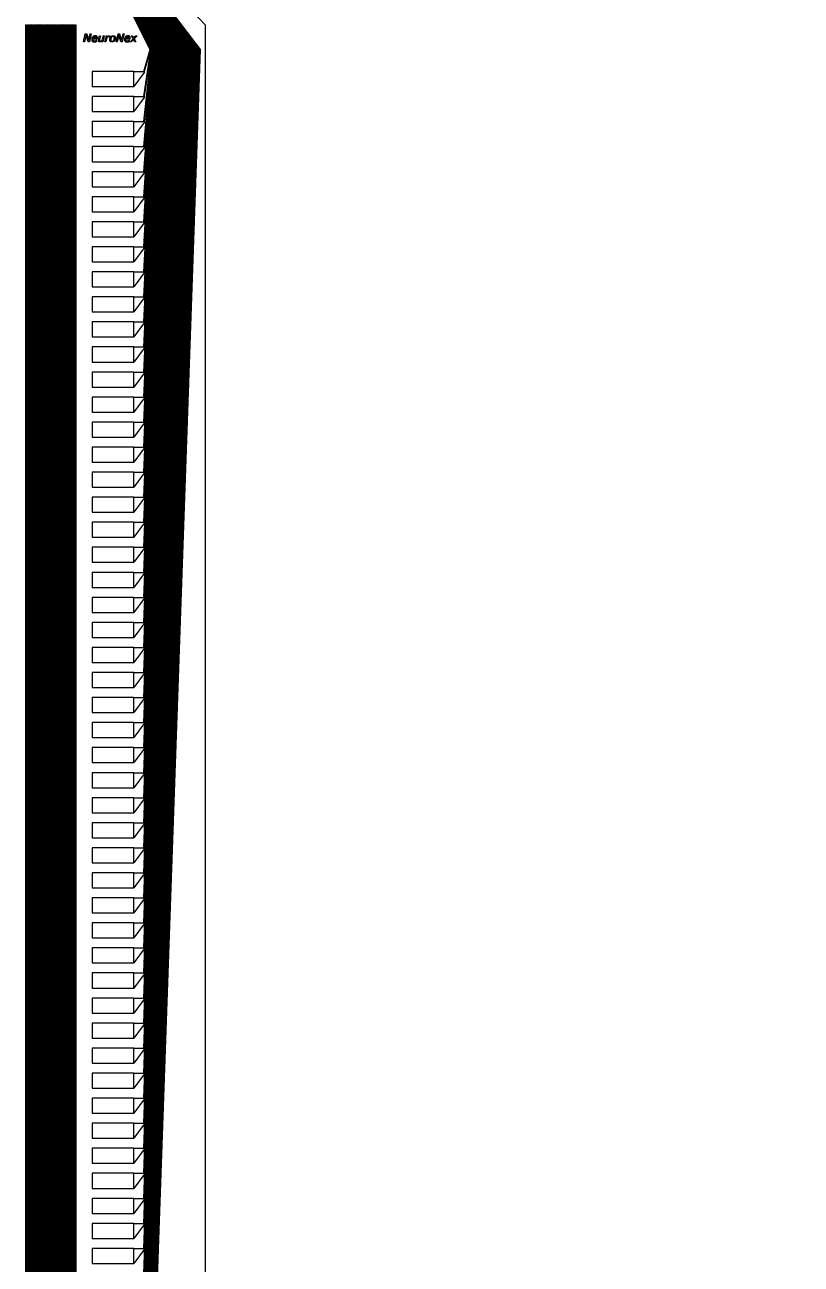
# Model space of a CAD drawing. Header units: inches. Extents: x 115980 to 170179, y 57000 to 74333.
# Drawn here: x 167029 to 170179, y 62914 to 67943 of the extents above; entities that cross this region are included whole.
import ezdxf

# ---------------------------------------------------------------- set-up
doc = ezdxf.new("R2010")
doc.units = ezdxf.units.IN
doc.header["$MEASUREMENT"] = 0
for name, color, linetype in [('metal', 221, 'Continuous'), ('nitride window', 40, 'Continuous'), ('profile', 140, 'Continuous')]:
    doc.layers.add(name, color=color, linetype=linetype)

msp = doc.modelspace()

# ---------------------------------------------------------------- linework, layer by layer
at = {"layer": 'metal'}
for points in [[(167291.3, 68333.1), (167291.9, 68333.1), (167539.3, 67843.1), (167537.7, 67843.1)], [(167292.5, 68333.1), (167293.1, 68333.1), (167542.5, 67843.1), (167540.9, 67843.1)], [(167293.7, 68333.1), (167294.3, 68333.1), (167545.7, 67843.1), (167544.1, 67843.1)], [(167548.9, 67843.1), (167547.3, 67843.1), (167294.9, 68333.1), (167295.5, 68333.1)], [(167296.1, 68333.1), (167296.7, 68333.1), (167552.1, 67843.1), (167550.5, 67843.1)], [(167555.3, 67843.1), (167553.7, 67843.1), (167297.3, 68333.1), (167297.9, 68333.1)], [(167298.5, 68333.1), (167299.1, 68333.1), (167558.5, 67843.1), (167556.9, 67843.1)], [(167299.7, 68333.1), (167300.3, 68333.1), (167561.7, 67843.1), (167560.1, 67843.1)], [(167563.3, 67843.1), (167564.9, 67843.1), (167301.5, 68333.1), (167300.9, 68333.1)], [(167302.1, 68333.1), (167302.7, 68333.1), (167568.1, 67843.1), (167566.5, 67843.1)], [(167569.7, 67843.1), (167571.3, 67843.1), (167303.9, 68333.1), (167303.3, 68333.1)], [(167304.5, 68333.1), (167305.1, 68333.1), (167574.5, 67843.1), (167572.9, 67843.1)], [(167576.1, 67843.1), (167577.7, 67843.1), (167306.3, 68333.1), (167305.7, 68333.1)], [(167306.9, 68333.1), (167307.5, 68333.1), (167580.9, 67843.1), (167579.3, 67843.1)], [(167308.1, 68333.1), (167308.7, 68333.1), (167584.1, 67843.1), (167582.5, 67843.1)], [(167309.3, 68333.1), (167309.9, 68333.1), (167587.3, 67843.1), (167585.7, 67843.1)], [(167310.5, 68333.1), (167311.1, 68333.1), (167590.5, 67843.1), (167588.9, 67843.1)], [(167311.7, 68333.1), (167312.3, 68333.1), (167593.7, 67843.1), (167592.1, 67843.1)], [(167596.9, 67843.1), (167595.3, 67843.1), (167312.9, 68333.1), (167313.5, 68333.1)], [(167314.1, 68333.1), (167314.7, 68333.1), (167600.1, 67843.1), (167598.5, 67843.1)], [(167603.3, 67843.1), (167601.7, 67843.1), (167315.3, 68333.1), (167315.9, 68333.1)], [(167316.5, 68333.1), (167317.1, 68333.1), (167606.5, 67843.1), (167604.9, 67843.1)], [(167317.7, 68333.1), (167318.3, 68333.1), (167609.7, 67843.1), (167608.1, 67843.1)], [(167611.3, 67843.1), (167612.9, 67843.1), (167319.5, 68333.1), (167318.9, 68333.1)], [(167320.1, 68333.1), (167320.7, 68333.1), (167616.1, 67843.1), (167614.5, 67843.1)], [(167617.7, 67843.1), (167619.3, 67843.1), (167321.9, 68333.1), (167321.3, 68333.1)], [(167322.5, 68333.1), (167323.1, 68333.1), (167622.5, 67843.1), (167620.9, 67843.1)], [(167624.1, 67843.1), (167625.7, 67843.1), (167324.3, 68333.1), (167323.7, 68333.1)], [(167324.9, 68333.1), (167325.5, 68333.1), (167628.9, 67843.1), (167627.3, 67843.1)], [(167326.1, 68333.1), (167326.7, 68333.1), (167632.1, 67843.1), (167630.5, 67843.1)], [(167327.3, 68333.1), (167327.9, 68333.1), (167635.3, 67843.1), (167633.7, 67843.1)], [(167328.5, 68333.1), (167329.1, 68333.1), (167638.5, 67843.1), (167636.9, 67843.1)], [(167329.7, 68333.1), (167330.3, 68333.1), (167641.7, 67843.1), (167640.1, 67843.1)], [(167644.9, 67843.1), (167643.3, 67843.1), (167330.9, 68333.1), (167331.5, 68333.1)], [(167332.1, 68333.1), (167332.7, 68333.1), (167648.1, 67843.1), (167646.5, 67843.1)], [(167651.3, 67843.1), (167649.7, 67843.1), (167333.3, 68333.1), (167333.9, 68333.1)], [(167334.5, 68333.1), (167335.1, 68333.1), (167654.5, 67843.1), (167652.9, 67843.1)], [(167335.7, 68333.1), (167336.3, 68333.1), (167657.7, 67843.1), (167656.1, 67843.1)], [(167659.3, 67843.1), (167660.9, 67843.1), (167337.5, 68333.1), (167336.9, 68333.1)], [(167338.1, 68333.1), (167338.7, 68333.1), (167664.1, 67843.1), (167662.5, 67843.1)], [(167665.7, 67843.1), (167667.3, 67843.1), (167339.9, 68333.1), (167339.3, 68333.1)], [(167340.5, 68333.1), (167341.1, 68333.1), (167670.5, 67843.1), (167668.9, 67843.1)], [(167672.1, 67843.1), (167673.7, 67843.1), (167342.3, 68333.1), (167341.7, 68333.1)], [(167342.9, 68333.1), (167343.5, 68333.1), (167676.9, 67843.1), (167675.3, 67843.1)], [(167344.1, 68333.1), (167344.7, 68333.1), (167680.1, 67843.1), (167678.5, 67843.1)], [(167345.3, 68333.1), (167345.9, 68333.1), (167683.3, 67843.1), (167681.7, 67843.1)], [(167346.5, 68333.1), (167347.1, 68333.1), (167686.5, 67843.1), (167684.9, 67843.1)], [(167347.7, 68333.1), (167348.3, 68333.1), (167689.7, 67843.1), (167688.1, 67843.1)], [(167692.9, 67843.1), (167691.3, 67843.1), (167348.9, 68333.1), (167349.5, 68333.1)], [(167350.1, 68333.1), (167350.7, 68333.1), (167696.1, 67843.1), (167694.5, 67843.1)], [(167699.3, 67843.1), (167697.7, 67843.1), (167351.3, 68333.1), (167351.9, 68333.1)], [(167352.5, 68333.1), (167353.1, 68333.1), (167702.5, 67843.1), (167700.9, 67843.1)], [(167353.7, 68333.1), (167354.3, 68333.1), (167705.7, 67843.1), (167704.1, 67843.1)], [(167707.3, 67843.1), (167708.9, 67843.1), (167355.5, 68333.1), (167354.9, 68333.1)], [(167356.1, 68333.1), (167356.7, 68333.1), (167712.1, 67843.1), (167710.5, 67843.1)], [(167713.7, 67843.1), (167715.3, 67843.1), (167357.9, 68333.1), (167357.3, 68333.1)], [(167358.5, 68333.1), (167359.1, 68333.1), (167718.5, 67843.1), (167716.9, 67843.1)], [(167720.1, 67843.1), (167721.7, 67843.1), (167360.3, 68333.1), (167359.7, 68333.1)], [(167360.9, 68333.1), (167361.5, 68333.1), (167724.9, 67843.1), (167723.3, 67843.1)], [(167362.1, 68333.1), (167362.7, 68333.1), (167728.1, 67843.1), (167726.5, 67843.1)], [(167731.3, 67843.1), (167729.7, 67843.1), (167363.3, 68333.1), (167363.9, 68333.1)], [(167364.5, 68333.1), (167365.1, 68333.1), (167734.5, 67843.1), (167732.9, 67843.1)], [(167737.7, 67843.1), (167736.1, 67843.1), (167365.7, 68333.1), (167366.3, 68333.1)], [(167366.9, 68333.1), (167367.5, 68333.1), (167740.9, 67843.1), (167739.3, 67843.1)], [(167035, 58643.1), (167033.4, 58643.1), (167033.4, 67943.1), (167035, 67943.1)], [(167038.2, 58643.1), (167036.6, 58643.1), (167036.6, 67943.1), (167038.2, 67943.1)], [(167041.4, 58643.1), (167039.8, 58643.1), (167039.8, 67943.1), (167041.4, 67943.1)], [(167044.6, 58643.1), (167043, 58643.1), (167043, 67943.1), (167044.6, 67943.1)], [(167047.8, 58643.1), (167046.2, 58643.1), (167046.2, 67943.1), (167047.8, 67943.1)], [(167051, 58643.1), (167049.4, 58643.1), (167049.4, 67943.1), (167051, 67943.1)], [(167054.2, 58643.1), (167052.6, 58643.1), (167052.6, 67943.1), (167054.2, 67943.1)], [(167057.4, 58643.1), (167055.8, 58643.1), (167055.8, 67943.1), (167057.4, 67943.1)], [(167060.6, 58643.1), (167059, 58643.1), (167059, 67943.1), (167060.6, 67943.1)], [(167063.8, 58643.1), (167062.2, 58643.1), (167062.2, 67943.1), (167063.8, 67943.1)], [(167067, 58643.1), (167065.4, 58643.1), (167065.4, 67943.1), (167067, 67943.1)], [(167070.2, 58643.1), (167068.6, 58643.1), (167068.6, 67943.1), (167070.2, 67943.1)], [(167073.4, 58643.1), (167071.8, 58643.1), (167071.8, 67943.1), (167073.4, 67943.1)], [(167076.6, 58643.1), (167075, 58643.1), (167075, 67943.1), (167076.6, 67943.1)], [(167079.8, 58643.1), (167078.2, 58643.1), (167078.2, 67943.1), (167079.8, 67943.1)], [(167083, 58643.1), (167081.4, 58643.1), (167081.4, 67943.1), (167083, 67943.1)], [(167086.2, 58643.1), (167084.6, 58643.1), (167084.6, 67943.1), (167086.2, 67943.1)], [(167089.4, 58643.1), (167087.8, 58643.1), (167087.8, 67943.1), (167089.4, 67943.1)], [(167092.6, 58643.1), (167091, 58643.1), (167091, 67943.1), (167092.6, 67943.1)], [(167095.8, 58643.1), (167094.2, 58643.1), (167094.2, 67943.1), (167095.8, 67943.1)], [(167099, 58643.1), (167097.4, 58643.1), (167097.4, 67943.1), (167099, 67943.1)], [(167102.2, 58643.1), (167100.6, 58643.1), (167100.6, 67943.1), (167102.2, 67943.1)], [(167105.4, 58643.1), (167103.8, 58643.1), (167103.8, 67943.1), (167105.4, 67943.1)], [(167108.6, 58643.1), (167107, 58643.1), (167107, 67943.1), (167108.6, 67943.1)], [(167111.8, 58643.1), (167110.2, 58643.1), (167110.2, 67943.1), (167111.8, 67943.1)], [(167115, 58643.1), (167113.4, 58643.1), (167113.4, 67943.1), (167115, 67943.1)], [(167118.2, 58643.1), (167116.6, 58643.1), (167116.6, 67943.1), (167118.2, 67943.1)], [(167121.4, 58643.1), (167119.8, 58643.1), (167119.8, 67943.1), (167121.4, 67943.1)], [(167124.6, 58643.1), (167123, 58643.1), (167123, 67943.1), (167124.6, 67943.1)], [(167127.8, 58643.1), (167126.2, 58643.1), (167126.2, 67943.1), (167127.8, 67943.1)], [(167131, 58643.1), (167129.4, 58643.1), (167129.4, 67943.1), (167131, 67943.1)], [(167134.2, 61340.5), (167132.6, 61340.5), (167132.6, 67943.1), (167134.2, 67943.1)], [(167137.4, 61340.5), (167135.8, 61340.5), (167135.8, 67943.1), (167137.4, 67943.1)], [(167140.6, 61340.5), (167139, 61340.5), (167139, 67943.1), (167140.6, 67943.1)], [(167143.8, 61340.5), (167142.2, 61340.5), (167142.2, 67943.1), (167143.8, 67943.1)], [(167147, 61340.5), (167145.4, 61340.5), (167145.4, 67943.1), (167147, 67943.1)], [(167150.2, 61340.5), (167148.6, 61340.5), (167148.6, 67943.1), (167150.2, 67943.1)], [(167153.4, 61340.5), (167151.8, 61340.5), (167151.8, 67943.1), (167153.4, 67943.1)], [(167156.6, 61340.5), (167155, 61340.5), (167155, 67943.1), (167156.6, 67943.1)], [(167159.8, 61340.5), (167158.2, 61340.5), (167158.2, 67943.1), (167159.8, 67943.1)], [(167163, 61340.5), (167161.4, 61340.5), (167161.4, 67943.1), (167163, 67943.1)], [(167166.2, 61340.5), (167164.6, 61340.5), (167164.6, 67943.1), (167166.2, 67943.1)], [(167169.4, 61340.5), (167167.8, 61340.5), (167167.8, 67943.1), (167169.4, 67943.1)], [(167172.6, 61340.5), (167171, 61340.5), (167171, 67943.1), (167172.6, 67943.1)], [(167175.8, 61340.5), (167174.2, 61340.5), (167174.2, 67943.1), (167175.8, 67943.1)], [(167179, 61340.5), (167177.4, 61340.5), (167177.4, 67943.1), (167179, 67943.1)], [(167182.2, 61340.5), (167180.6, 61340.5), (167180.6, 67943.1), (167182.2, 67943.1)], [(167185.4, 61340.5), (167183.8, 61340.5), (167183.8, 67943.1), (167185.4, 67943.1)], [(167188.6, 61340.5), (167187, 61340.5), (167187, 67943.1), (167188.6, 67943.1)], [(167191.8, 61340.5), (167190.2, 61340.5), (167190.2, 67943.1), (167191.8, 67943.1)], [(167195, 61340.5), (167193.4, 61340.5), (167193.4, 67943.1), (167195, 67943.1)], [(167198.2, 61340.5), (167196.6, 61340.5), (167196.6, 67943.1), (167198.2, 67943.1)], [(167201.4, 61340.5), (167199.8, 61340.5), (167199.8, 67943.1), (167201.4, 67943.1)], [(167204.6, 61340.5), (167203, 61340.5), (167203, 67943.1), (167204.6, 67943.1)], [(167207.8, 61340.5), (167206.2, 61340.5), (167206.2, 67943.1), (167207.8, 67943.1)], [(167211, 61340.5), (167209.4, 61340.5), (167209.4, 67943.1), (167211, 67943.1)], [(167214.2, 61340.5), (167212.6, 61340.5), (167212.6, 67943.1), (167214.2, 67943.1)], [(167217.4, 61340.5), (167215.8, 61340.5), (167215.8, 67943.1), (167217.4, 67943.1)], [(167220.6, 61340.5), (167219, 61340.5), (167219, 67943.1), (167220.6, 67943.1)], [(167223.8, 61340.5), (167222.2, 61340.5), (167222.2, 67943.1), (167223.8, 67943.1)], [(167227, 61340.5), (167225.4, 61340.5), (167225.4, 67943.1), (167227, 67943.1)], [(167230.2, 61340.5), (167228.6, 61340.5), (167228.6, 67943.1), (167230.2, 67943.1)], [(167233.4, 61340.5), (167231.8, 61340.5), (167231.8, 67943.1), (167233.4, 67943.1)], [(167236.6, 61340.5), (167235, 61340.5), (167235, 67943.1), (167236.6, 67943.1)], [(167267.1, 67874.1), (167274.5, 67906.1), (167280.9, 67906.1), (167288.8, 67880), (167295.2, 67906.1), (167299.2, 67906.1), (167291.4, 67874.1), (167286.4, 67874.1), (167277.7, 67902.7), (167271.1, 67874.1)], [(167305.2, 67885.7), (167323, 67885.7), (167323.2, 67887), (167323.5, 67888.6), (167323.7, 67890.3), (167323.7, 67891.3), (167323.6, 67892.5), (167323.4, 67893.9), (167322.8, 67895.1), (167322.5, 67895.6), (167322.1, 67896.1), (167321.7, 67896.6), (167321.1, 67897.1), (167320.6, 67897.5), (167320.2, 67897.7), (167319.6, 67898), (167318.7, 67898.3), (167317.9, 67898.5), (167317.1, 67898.7), (167316.1, 67898.7), (167315.2, 67898.8), (167314.2, 67898.7), (167313.6, 67898.7), (167312.8, 67898.6), (167311.8, 67898.4), (167311, 67898.1), (167310.1, 67897.8), (167309.3, 67897.5), (167308.3, 67896.9), (167307.5, 67896.4), (167306.7, 67895.8), (167305.9, 67895.1), (167305.1, 67894.3), (167304.4, 67893.4), (167303.6, 67892.5), (167303, 67891.6), (167302.5, 67890.7), (167302.1, 67889.7), (167301.6, 67888.7), (167301.3, 67887.7), (167301.1, 67886.7), (167300.9, 67885.8), (167300.8, 67885.1), (167300.7, 67884.3), (167300.7, 67883.5), (167300.7, 67883), (167300.7, 67882.4), (167300.7, 67881.8), (167300.8, 67881.1), (167300.8, 67880.6), (167300.9, 67880.1), (167301.1, 67879.6), (167301.3, 67878.9), (167301.6, 67878.2), (167301.9, 67877.7), (167302.2, 67877.3), (167302.3, 67877.1), (167302.8, 67876.5), (167303.2, 67876.2), (167303.6, 67875.8), (167304.2, 67875.4), (167305, 67874.9), (167305.6, 67874.6), (167306, 67874.4), (167306.8, 67874.2), (167307, 67874.1), (167307.6, 67873.9), (167308.1, 67873.8), (167308.8, 67873.7), (167309.5, 67873.6), (167310.2, 67873.6), (167310.7, 67873.6), (167311.1, 67873.6), (167311.6, 67873.5), (167312.1, 67873.6), (167312.7, 67873.6), (167313.3, 67873.6), (167313.9, 67873.7), (167314.4, 67873.8), (167314.9, 67873.9), (167315.5, 67874), (167315.9, 67874.1), (167316.3, 67874.2), (167316.8, 67874.3), (167317.2, 67874.4), (167317.7, 67874.6), (167318.1, 67874.7), (167318.4, 67874.8), (167319, 67875.1), (167319.6, 67875.2), (167320.6, 67875.6), (167321.4, 67879.9), (167321.2, 67879.9), (167320.7, 67879.6), (167320.1, 67879.3), (167319.5, 67878.9), (167319.1, 67878.7), (167318.6, 67878.5), (167318.2, 67878.3), (167317.8, 67878.2), (167317.3, 67878), (167316.9, 67877.8), (167316.4, 67877.7), (167316.1, 67877.6), (167315.7, 67877.4), (167315.1, 67877.3), (167314.6, 67877.2), (167314.3, 67877.1), (167313.8, 67877), (167313.3, 67877), (167312.8, 67876.9), (167312.3, 67876.9), (167311.7, 67876.9), (167311.3, 67876.9), (167310.9, 67877), (167310.4, 67877), (167309.8, 67877.1), (167309.5, 67877.2), (167309, 67877.4), (167308.6, 67877.5), (167308.2, 67877.7), (167307.8, 67877.9), (167307.5, 67878.1), (167307.1, 67878.3), (167306.9, 67878.6), (167306.6, 67878.9), (167306.4, 67879), (167306.2, 67879.3), (167306, 67879.6), (167305.7, 67880), (167305.6, 67880.2), (167305.5, 67880.5), (167305.4, 67880.7), (167305.3, 67881), (167305.2, 67881.3), (167305.1, 67881.9), (167305, 67882.7), (167304.9, 67883.4), (167304.9, 67884.1), (167305, 67884.9), (167305.1, 67885.5), (167305.1, 67885.7), (167305.1, 67885.7), (167305.7, 67888.7), (167305.8, 67889), (167305.9, 67889.3), (167306, 67889.6), (167306.2, 67890.1), (167306.4, 67890.4), (167306.5, 67890.7), (167306.7, 67891), (167306.8, 67891.3), (167307, 67891.5), (167307.1, 67891.7), (167307.3, 67892.1), (167307.5, 67892.2), (167307.7, 67892.5), (167307.9, 67892.7), (167308.3, 67893.1), (167308.4, 67893.2), (167308.7, 67893.5), (167309, 67893.7), (167309.2, 67893.9), (167309.5, 67894.1), (167309.7, 67894.2), (167310, 67894.4), (167310.2, 67894.5), (167310.3, 67894.6), (167310.6, 67894.7), (167310.8, 67894.8), (167311, 67894.9), (167311.3, 67895), (167311.5, 67895.1), (167311.7, 67895.2), (167312, 67895.3), (167312.2, 67895.3), (167312.6, 67895.4), (167312.8, 67895.4), (167313, 67895.5), (167313.2, 67895.5), (167313.5, 67895.5), (167313.7, 67895.6), (167314, 67895.6), (167314.4, 67895.6), (167314.6, 67895.6), (167314.7, 67895.6), (167315, 67895.6), (167315.2, 67895.6), (167315.4, 67895.5), (167315.6, 67895.5), (167315.8, 67895.5), (167316, 67895.5), (167316.3, 67895.4), (167316.5, 67895.3), (167316.8, 67895.3), (167316.9, 67895.2), (167317, 67895.2), (167317.2, 67895.1), (167317.3, 67895.1), (167317.4, 67895), (167317.5, 67895), (167317.7, 67894.9), (167317.7, 67894.9), (167317.9, 67894.8), (167318, 67894.7), (167318.1, 67894.6), (167318.1, 67894.6), (167318.2, 67894.5), (167318.3, 67894.4), (167318.5, 67894.3), (167318.6, 67894.2), (167318.7, 67894.1), (167318.8, 67893.8), (167319, 67893.6), (167319.1, 67893.4), (167319.3, 67893.1), (167319.3, 67892.9), (167319.4, 67892.8), (167319.5, 67892.5), (167319.6, 67892.3), (167319.6, 67892), (167319.7, 67891.8), (167319.7, 67891.3), (167319.7, 67891.1), (167319.7, 67890.7), (167319.7, 67890.3), (167319.7, 67890), (167319.7, 67889.7), (167319.6, 67889.5), (167319.6, 67889.2), (167319.6, 67888.9), (167319.5, 67888.7), (167305.8, 67888.7), (167305.8, 67888.7)], [(167331.8, 67898.1), (167335.9, 67898.1), (167333.5, 67887.8), (167332.7, 67884.4), (167332.5, 67883.5), (167332.4, 67882.8), (167332.3, 67882.1), (167332.1, 67881.1), (167332.2, 67880.2), (167332.3, 67879.4), (167332.5, 67878.8), (167332.9, 67878.3), (167333.2, 67878), (167333.3, 67877.8), (167333.5, 67877.7), (167333.7, 67877.6), (167334, 67877.5), (167334.3, 67877.4), (167334.6, 67877.3), (167334.8, 67877.3), (167335, 67877.2), (167335.3, 67877.2), (167335.6, 67877.2), (167335.8, 67877.2), (167336.1, 67877.1), (167336.4, 67877.1), (167336.6, 67877.2), (167337, 67877.2), (167337.2, 67877.2), (167337.5, 67877.3), (167337.9, 67877.3), (167338.2, 67877.4), (167338.4, 67877.5), (167338.7, 67877.6), (167339, 67877.7), (167339.4, 67877.8), (167339.8, 67878), (167340.2, 67878.2), (167340.7, 67878.4), (167341, 67878.6), (167341.3, 67878.7), (167341.5, 67878.8), (167341.7, 67879), (167342, 67879.1), (167342.3, 67879.3), (167342.5, 67879.4), (167342.7, 67879.5), (167343, 67879.7), (167343.3, 67879.8), (167343.5, 67880), (167343.6, 67880.1), (167343.7, 67880.2), (167343.8, 67880.2), (167345.1, 67886), (167347, 67894), (167347.9, 67898.1), (167352, 67898.1), (167350.6, 67891.9), (167349.4, 67886.8), (167348.7, 67884.1), (167346.4, 67874.1), (167342.3, 67874.1), (167343, 67876.7), (167342.4, 67876.4), (167341.5, 67875.8), (167340.6, 67875.3), (167339.8, 67874.8), (167339, 67874.5), (167338.2, 67874.1), (167337.4, 67873.8), (167336.7, 67873.7), (167336.1, 67873.6), (167335.5, 67873.5), (167334.7, 67873.4), (167334, 67873.4), (167333.3, 67873.5), (167332.8, 67873.6), (167332.1, 67873.7), (167331.7, 67873.8), (167331.1, 67874), (167330.6, 67874.3), (167330.3, 67874.5), (167329.9, 67874.7), (167329.6, 67875), (167329.2, 67875.3), (167328.8, 67875.8), (167328.5, 67876.3), (167328.2, 67876.9), (167328, 67877.5), (167327.9, 67878.2), (167327.8, 67878.8), (167327.8, 67879.5), (167327.8, 67880.1), (167327.9, 67880.9), (167328.1, 67882), (167328.2, 67882.6), (167328.3, 67883.3), (167328.7, 67884.8), (167329.3, 67887.6), (167331.1, 67895.1), (167331.8, 67898.1), (167331.8, 67898.1)], [(167359.9, 67898.1), (167364, 67898.1), (167363.2, 67894.5), (167364.4, 67895.3), (167365.6, 67896.1), (167367, 67896.9), (167368.5, 67897.5), (167369.9, 67897.9), (167371.1, 67898), (167372.2, 67898.1), (167373.4, 67898.1), (167374.3, 67897.9), (167374.9, 67897.8), (167373.9, 67893.8), (167373.7, 67893.8), (167373.1, 67894), (167372.1, 67894.1), (167371, 67894.2), (167370, 67894.3), (167368.9, 67894.1), (167367.7, 67893.9), (167366, 67893.2), (167365, 67892.7), (167364, 67892.1), (167363, 67891.5), (167362.4, 67891.1), (167358.5, 67874.1), (167354.4, 67874.1), (167357.6, 67888), (167359.4, 67895.7)], [(167387.8, 67898.8), (167389.3, 67898.7), (167390.7, 67898.5), (167391.6, 67898.2), (167392.7, 67897.7), (167394, 67896.9), (167394.8, 67896.1), (167395.7, 67894.9), (167396.3, 67893.5), (167396.6, 67892.5), (167396.8, 67891.4), (167396.9, 67890.3), (167396.9, 67889.1), (167396.8, 67887.5), (167396.7, 67886.5), (167396.5, 67885.4), (167396.2, 67884.4), (167396.1, 67883.9), (167395.7, 67882.8), (167395.4, 67882), (167395, 67881.2), (167394.5, 67880.3), (167394.3, 67879.9), (167393.5, 67878.8), (167392.6, 67877.7), (167391.6, 67876.6), (167390.2, 67875.5), (167388.8, 67874.7), (167387.4, 67874.1), (167386.1, 67873.8), (167384.7, 67873.5), (167383.1, 67873.4), (167382, 67873.5), (167380.3, 67873.7), (167379.2, 67874), (167378.3, 67874.4), (167377.4, 67874.9), (167376.7, 67875.6), (167375.8, 67876.4), (167375.2, 67877.3), (167374.7, 67878.3), (167374.4, 67879.2), (167374.1, 67880.4), (167374, 67881.7), (167373.9, 67883.1), (167374, 67884.1), (167374.1, 67885.8), (167374.6, 67887.7), (167375.1, 67889.4), (167375.9, 67891.2), (167377, 67893), (167378.1, 67894.4), (167379.2, 67895.5), (167380.4, 67896.5), (167381.9, 67897.3), (167383.5, 67898), (167385, 67898.5), (167386.2, 67898.7), (167387, 67898.7), (167387.7, 67898.8), (167387.7, 67895.4), (167386.7, 67895.4), (167385.7, 67895.2), (167384.9, 67895), (167384, 67894.7), (167383, 67894.1), (167382.1, 67893.3), (167381.2, 67892.4), (167380.4, 67891.3), (167379.9, 67890.5), (167379.4, 67889.3), (167378.8, 67887.9), (167378.5, 67886.7), (167378.3, 67885.4), (167378.2, 67884.1), (167378.2, 67882.2), (167378.3, 67880.8), (167378.9, 67879.3), (167379.5, 67878.5), (167380.2, 67877.8), (167381, 67877.3), (167382, 67877), (167383.2, 67876.8), (167384.5, 67876.8), (167385.9, 67877.1), (167387.2, 67877.7), (167388.5, 67878.6), (167390, 67880.2), (167390.9, 67881.6), (167391.5, 67883), (167392.1, 67884.8), (167392.5, 67887), (167392.6, 67888.7), (167392.6, 67890.3), (167392.3, 67891.7), (167391.8, 67892.9), (167391.3, 67893.8), (167390.7, 67894.3), (167390, 67894.8), (167389, 67895.2), (167388.1, 67895.3), (167387.8, 67895.4)], [(167400.3, 67874.1), (167407.7, 67906.1), (167414.1, 67906.1), (167422, 67880), (167428.4, 67906.1), (167432.4, 67906.1), (167424.6, 67874.1), (167419.6, 67874.1), (167410.9, 67902.8), (167404.3, 67874.1)], [(167438.3, 67885.8), (167456.2, 67885.8), (167456.4, 67887.1), (167456.7, 67888.6), (167456.9, 67890.3), (167456.9, 67891.4), (167456.8, 67892.5), (167456.6, 67893.9), (167456, 67895.1), (167455.7, 67895.7), (167455.3, 67896.2), (167454.9, 67896.6), (167454.3, 67897.1), (167453.8, 67897.5), (167453.4, 67897.7), (167452.8, 67898), (167451.9, 67898.4), (167451.1, 67898.5), (167450.3, 67898.7), (167449.3, 67898.8), (167448.4, 67898.8), (167447.4, 67898.8), (167446.8, 67898.7), (167446, 67898.6), (167445, 67898.4), (167444.2, 67898.1), (167443.3, 67897.8), (167442.5, 67897.5), (167441.5, 67897), (167440.7, 67896.5), (167439.9, 67895.9), (167439.1, 67895.1), (167438.3, 67894.3), (167437.5, 67893.5), (167436.8, 67892.5), (167436.2, 67891.6), (167435.7, 67890.7), (167435.2, 67889.7), (167434.8, 67888.7), (167434.5, 67887.7), (167434.3, 67886.8), (167434.1, 67885.8), (167434, 67885.1), (167433.9, 67884.3), (167433.9, 67883.5), (167433.9, 67883.1), (167433.9, 67882.5), (167433.9, 67881.8), (167434, 67881.2), (167434, 67880.7), (167434.1, 67880.1), (167434.3, 67879.6), (167434.5, 67878.9), (167434.8, 67878.3), (167435.1, 67877.7), (167435.4, 67877.3), (167435.5, 67877.1), (167436, 67876.6), (167436.4, 67876.2), (167436.8, 67875.9), (167437.4, 67875.4), (167438.1, 67875), (167438.8, 67874.6), (167439.2, 67874.5), (167440, 67874.2), (167440.2, 67874.2), (167440.8, 67874), (167441.3, 67873.9), (167442, 67873.8), (167442.7, 67873.7), (167443.4, 67873.6), (167443.9, 67873.6), (167444.3, 67873.6), (167444.8, 67873.6), (167445.3, 67873.6), (167445.9, 67873.6), (167446.5, 67873.7), (167447.1, 67873.7), (167447.5, 67873.8), (167448.1, 67873.9), (167448.7, 67874), (167449.1, 67874.1), (167449.5, 67874.2), (167450, 67874.3), (167450.4, 67874.5), (167450.9, 67874.6), (167451.3, 67874.7), (167451.6, 67874.8), (167452.2, 67875.1), (167452.8, 67875.3), (167453.7, 67875.6), (167454.6, 67880), (167454.4, 67880), (167453.9, 67879.7), (167453.3, 67879.3), (167452.7, 67879), (167452.3, 67878.8), (167451.8, 67878.6), (167451.4, 67878.4), (167451, 67878.2), (167450.5, 67878), (167450.1, 67877.9), (167449.6, 67877.7), (167449.3, 67877.6), (167448.9, 67877.5), (167448.3, 67877.3), (167447.8, 67877.2), (167447.4, 67877.1), (167447, 67877.1), (167446.5, 67877), (167446, 67877), (167445.5, 67877), (167444.9, 67877), (167444.5, 67877), (167444.1, 67877), (167443.6, 67877.1), (167443, 67877.2), (167442.7, 67877.3), (167442.2, 67877.4), (167441.7, 67877.6), (167441.4, 67877.7), (167441, 67877.9), (167440.7, 67878.1), (167440.3, 67878.4), (167440.1, 67878.6), (167439.8, 67878.9), (167439.6, 67879), (167439.4, 67879.3), (167439.2, 67879.6), (167438.9, 67880.1), (167438.8, 67880.2), (167438.7, 67880.5), (167438.6, 67880.8), (167438.5, 67881), (167438.4, 67881.3), (167438.2, 67881.9), (167438.1, 67882.7), (167438.1, 67883.4), (167438.1, 67884.2), (167438.2, 67884.9), (167438.3, 67885.6), (167438.3, 67885.7), (167438.3, 67885.8), (167438.9, 67888.8), (167439, 67889), (167439.1, 67889.3), (167439.2, 67889.7), (167439.4, 67890.1), (167439.6, 67890.4), (167439.7, 67890.8), (167439.9, 67891), (167440, 67891.3), (167440.1, 67891.5), (167440.3, 67891.7), (167440.5, 67892.1), (167440.7, 67892.2), (167440.9, 67892.5), (167441.1, 67892.7), (167441.5, 67893.1), (167441.6, 67893.3), (167441.9, 67893.5), (167442.2, 67893.7), (167442.4, 67893.9), (167442.7, 67894.1), (167442.9, 67894.3), (167443.2, 67894.4), (167443.4, 67894.5), (167443.5, 67894.6), (167443.8, 67894.8), (167444, 67894.9), (167444.2, 67895), (167444.5, 67895.1), (167444.7, 67895.1), (167444.9, 67895.2), (167445.2, 67895.3), (167445.4, 67895.4), (167445.8, 67895.4), (167446, 67895.5), (167446.1, 67895.5), (167446.4, 67895.5), (167446.7, 67895.6), (167446.9, 67895.6), (167447.2, 67895.6), (167447.6, 67895.6), (167447.8, 67895.6), (167447.9, 67895.6), (167448.2, 67895.6), (167448.4, 67895.6), (167448.6, 67895.6), (167448.8, 67895.6), (167449, 67895.5), (167449.2, 67895.5), (167449.5, 67895.4), (167449.7, 67895.4), (167450, 67895.3), (167450.1, 67895.3), (167450.2, 67895.2), (167450.3, 67895.2), (167450.5, 67895.1), (167450.6, 67895.1), (167450.7, 67895), (167450.9, 67894.9), (167450.9, 67894.9), (167451, 67894.8), (167451.2, 67894.8), (167451.3, 67894.7), (167451.3, 67894.6), (167451.4, 67894.5), (167451.5, 67894.5), (167451.7, 67894.3), (167451.8, 67894.2), (167451.9, 67894.1), (167452, 67893.9), (167452.2, 67893.6), (167452.3, 67893.4), (167452.5, 67893.2), (167452.5, 67892.9), (167452.6, 67892.8), (167452.7, 67892.5), (167452.7, 67892.3), (167452.8, 67892.1), (167452.8, 67891.8), (167452.9, 67891.4), (167452.9, 67891.1), (167452.9, 67890.8), (167452.9, 67890.3), (167452.9, 67890.1), (167452.9, 67889.8), (167452.8, 67889.5), (167452.8, 67889.2), (167452.8, 67888.9), (167452.7, 67888.7), (167439, 67888.8), (167438.9, 67888.8)], [(167461.9, 67898.1), (167466.3, 67898.1), (167471.2, 67889), (167479.9, 67898.1), (167484.8, 67898.1), (167472.8, 67886), (167479.4, 67874.1), (167474.9, 67874.1), (167470, 67883.3), (167461.3, 67874.1), (167456.3, 67874.1), (167468.4, 67886.2)], [(167604.9, 67843.1), (167606.5, 67843.1), (167514.2, 65619.8), (167512, 65619.8)], [(167514.2, 65721.4), (167512, 65721.4), (167601.7, 67843.1), (167603.3, 67843.1)], [(167598.5, 67843.1), (167600.1, 67843.1), (167514.2, 65823), (167512, 65823)], [(167514.2, 65924.6), (167512, 65924.6), (167595.3, 67843.1), (167596.9, 67843.1)], [(167514.2, 66026.2), (167512, 66026.2), (167592.1, 67843.1), (167593.7, 67843.1)], [(167588.9, 67843.1), (167590.5, 67843.1), (167514.2, 66127.8), (167512, 66127.8)], [(167608.1, 67843.1), (167609.7, 67843.1), (167514.2, 65518.2), (167512, 65518.2)], [(167611.3, 67843.1), (167612.9, 67843.1), (167514.2, 65416.6), (167512, 65416.6)], [(167636.9, 67843.1), (167638.5, 67843.1), (167514.2, 64603.7), (167512, 64603.7)], [(167633.7, 67843.1), (167635.3, 67843.1), (167514.2, 64705.3), (167512, 64705.3)], [(167614.5, 67843.1), (167616.1, 67843.1), (167514.2, 65315), (167512, 65315)], [(167514.2, 65213.3), (167512, 65213.3), (167617.7, 67843.1), (167619.3, 67843.1)], [(167514.2, 65111.7), (167512, 65111.7), (167620.9, 67843.1), (167622.5, 67843.1)], [(167624.1, 67843.1), (167625.7, 67843.1), (167514.2, 65010.1), (167512, 65010.1)], [(167514.2, 64908.5), (167512, 64908.5), (167627.3, 67843.1), (167628.9, 67843.1)], [(167630.5, 67843.1), (167632.1, 67843.1), (167514.2, 64806.9), (167512, 64806.9)], [(167579.3, 67843.1), (167580.9, 67843.1), (167514.2, 66432.6), (167512, 66432.6)], [(167514.2, 66534.2), (167512, 66534.2), (167576.1, 67843.1), (167577.7, 67843.1)], [(167572.9, 67843.1), (167574.5, 67843.1), (167514.2, 66635.8), (167512, 66635.8)], [(167514.2, 66737.4), (167512, 66737.4), (167569.7, 67843.1), (167571.3, 67843.1)], [(167514.2, 66839), (167512, 66839), (167566.5, 67843.1), (167568.1, 67843.1)], [(167563.3, 67843.1), (167564.9, 67843.1), (167514.2, 66940.6), (167512, 66940.6)], [(167582.5, 67843.1), (167584.1, 67843.1), (167514.2, 66331), (167512, 66331)], [(167585.7, 67843.1), (167587.3, 67843.1), (167514.2, 66229.4), (167512, 66229.4)], [(167560.1, 67843.1), (167561.7, 67843.1), (167514.2, 67042.2), (167512, 67042.2)], [(167556.9, 67843.1), (167558.5, 67843.1), (167514.2, 67143.8), (167512, 67143.8)], [(167537.7, 67843.1), (167539.3, 67843.1), (167514.2, 67753.4), (167512, 67753.4)], [(167514.2, 67651.8), (167512, 67651.8), (167540.9, 67843.1), (167542.5, 67843.1)], [(167514.2, 67550.2), (167512, 67550.2), (167544.1, 67843.1), (167545.7, 67843.1)], [(167547.3, 67843.1), (167548.9, 67843.1), (167514.2, 67448.6), (167512, 67448.6)], [(167514.2, 67347), (167512, 67347), (167550.5, 67843.1), (167552.1, 67843.1)], [(167553.7, 67843.1), (167555.3, 67843.1), (167514.2, 67245.4), (167512, 67245.4)], [(167707.3, 67843.1), (167708.9, 67843.1), (167514.2, 62368.4), (167512, 62368.4)], [(167514.2, 62470), (167512, 62470), (167704.1, 67843.1), (167705.7, 67843.1)], [(167700.9, 67843.1), (167702.5, 67843.1), (167514.2, 62571.6), (167512, 62571.6)], [(167514.2, 62673.2), (167512, 62673.2), (167697.7, 67843.1), (167699.3, 67843.1)], [(167514.2, 62774.9), (167512, 62774.9), (167694.5, 67843.1), (167696.1, 67843.1)], [(167691.3, 67843.1), (167692.9, 67843.1), (167514.2, 62876.5), (167512, 62876.5)], [(167710.5, 67843.1), (167712.1, 67843.1), (167514.2, 62266.8), (167512, 62266.8)], [(167713.7, 67843.1), (167715.3, 67843.1), (167514.2, 62165.2), (167512, 62165.2)], [(167739.3, 67843.1), (167740.9, 67843.1), (167514.2, 61352.4), (167512, 61352.4)], [(167736.1, 67843.1), (167737.7, 67843.1), (167514.2, 61454), (167512, 61454)], [(167716.9, 67843.1), (167718.5, 67843.1), (167514.2, 62063.6), (167512, 62063.6)], [(167514.2, 61962), (167512, 61962), (167720.1, 67843.1), (167721.7, 67843.1)], [(167514.2, 61860.4), (167512, 61860.4), (167723.3, 67843.1), (167724.9, 67843.1)], [(167726.5, 67843.1), (167728.1, 67843.1), (167514.2, 61758.8), (167512, 61758.8)], [(167514.2, 61657.2), (167512, 61657.2), (167729.7, 67843.1), (167731.3, 67843.1)], [(167732.9, 67843.1), (167734.5, 67843.1), (167514.2, 61555.6), (167512, 61555.6)], [(167681.7, 67843.1), (167683.3, 67843.1), (167514.2, 63181.3), (167512, 63181.3)], [(167514.2, 63282.9), (167512, 63282.9), (167678.5, 67843.1), (167680.1, 67843.1)], [(167675.3, 67843.1), (167676.9, 67843.1), (167514.2, 63384.5), (167512, 63384.5)], [(167514.2, 63486.1), (167512, 63486.1), (167672.1, 67843.1), (167673.7, 67843.1)], [(167514.2, 63587.7), (167512, 63587.7), (167668.9, 67843.1), (167670.5, 67843.1)], [(167665.7, 67843.1), (167667.3, 67843.1), (167514.2, 63689.3), (167512, 63689.3)], [(167684.9, 67843.1), (167686.5, 67843.1), (167514.2, 63079.7), (167512, 63079.7)], [(167688.1, 67843.1), (167689.7, 67843.1), (167514.2, 62978.1), (167512, 62978.1)], [(167662.5, 67843.1), (167664.1, 67843.1), (167514.2, 63790.9), (167512, 63790.9)], [(167659.3, 67843.1), (167660.9, 67843.1), (167514.2, 63892.5), (167512, 63892.5)], [(167640.1, 67843.1), (167641.7, 67843.1), (167514.2, 64502.1), (167512, 64502.1)], [(167514.2, 64400.5), (167512, 64400.5), (167643.3, 67843.1), (167644.9, 67843.1)], [(167514.2, 64298.9), (167512, 64298.9), (167646.5, 67843.1), (167648.1, 67843.1)], [(167649.7, 67843.1), (167651.3, 67843.1), (167514.2, 64197.3), (167512, 64197.3)], [(167514.2, 64095.7), (167512, 64095.7), (167652.9, 67843.1), (167654.5, 67843.1)], [(167656.1, 67843.1), (167657.7, 67843.1), (167514.2, 63994.1), (167512, 63994.1)], [(167471.8, 67753.4), (167302.5, 67753.4), (167302.5, 67692.5), (167471.8, 67692.5)], [(167471.8, 67692.5), (167471.8, 67753.4), (167514.2, 67753.4), (167514.2, 67749.2), (167471.8, 67692.5)], [(167471.8, 67651.8), (167302.5, 67651.8), (167302.5, 67590.9), (167471.8, 67590.9)], [(167471.8, 67590.9), (167471.8, 67651.8), (167514.2, 67651.8), (167514.2, 67647.6), (167471.8, 67590.9)], [(167471.8, 67550.2), (167302.5, 67550.2), (167302.5, 67489.3), (167471.8, 67489.3)], [(167471.8, 67489.3), (167471.8, 67550.2), (167514.2, 67550.2), (167514.2, 67546), (167471.8, 67489.3)], [(167471.8, 67448.6), (167302.5, 67448.6), (167302.5, 67387.7), (167471.8, 67387.7)], [(167471.8, 67387.7), (167471.8, 67448.6), (167514.2, 67448.6), (167514.2, 67444.4), (167471.8, 67387.7)], [(167471.8, 67347), (167302.5, 67347), (167302.5, 67286.1), (167471.8, 67286.1)], [(167471.8, 67286.1), (167471.8, 67347), (167514.2, 67347), (167514.2, 67342.8), (167471.8, 67286.1)], [(167471.8, 67245.4), (167302.5, 67245.4), (167302.5, 67184.5), (167471.8, 67184.5)], [(167471.8, 67184.5), (167471.8, 67245.4), (167514.2, 67245.4), (167514.2, 67241.2), (167471.8, 67184.5)], [(167471.8, 67143.8), (167302.5, 67143.8), (167302.5, 67082.9), (167471.8, 67082.9)], [(167471.8, 67082.9), (167471.8, 67143.8), (167514.2, 67143.8), (167514.2, 67139.6), (167471.8, 67082.9)], [(167471.8, 67042.2), (167302.5, 67042.2), (167302.5, 66981.3), (167471.8, 66981.3)], [(167471.8, 66981.3), (167471.8, 67042.2), (167514.2, 67042.2), (167514.2, 67038), (167471.8, 66981.3)], [(167471.8, 66940.6), (167302.5, 66940.6), (167302.5, 66879.7), (167471.8, 66879.7)], [(167471.8, 66879.7), (167471.8, 66940.6), (167514.2, 66940.6), (167514.2, 66936.4), (167471.8, 66879.7)], [(167471.8, 66839), (167302.5, 66839), (167302.5, 66778), (167471.8, 66778)], [(167471.8, 66778), (167471.8, 66839), (167514.2, 66839), (167514.2, 66834.8), (167471.8, 66778)], [(167471.8, 66737.4), (167302.5, 66737.4), (167302.5, 66676.4), (167471.8, 66676.4)], [(167471.8, 66676.4), (167471.8, 66737.4), (167514.2, 66737.4), (167514.2, 66733.2), (167471.8, 66676.4)], [(167471.8, 66635.8), (167302.5, 66635.8), (167302.5, 66574.8), (167471.8, 66574.8)], [(167471.8, 66574.8), (167471.8, 66635.8), (167514.2, 66635.8), (167514.2, 66631.6), (167471.8, 66574.8)], [(167471.8, 66534.2), (167302.5, 66534.2), (167302.5, 66473.2), (167471.8, 66473.2)], [(167471.8, 66473.2), (167471.8, 66534.2), (167514.2, 66534.2), (167514.2, 66530), (167471.8, 66473.2)], [(167471.8, 66432.6), (167302.5, 66432.6), (167302.5, 66371.6), (167471.8, 66371.6)], [(167471.8, 66371.6), (167471.8, 66432.6), (167514.2, 66432.6), (167514.2, 66428.4), (167471.8, 66371.6)], [(167471.8, 66331), (167302.5, 66331), (167302.5, 66270), (167471.8, 66270)], [(167471.8, 66270), (167471.8, 66331), (167514.2, 66331), (167514.2, 66326.8), (167471.8, 66270)], [(167471.8, 66229.4), (167302.5, 66229.4), (167302.5, 66168.4), (167471.8, 66168.4)], [(167471.8, 66168.4), (167471.8, 66229.4), (167514.2, 66229.4), (167514.2, 66225.2), (167471.8, 66168.4)], [(167471.8, 66127.8), (167302.5, 66127.8), (167302.5, 66066.8), (167471.8, 66066.8)], [(167471.8, 66066.8), (167471.8, 66127.8), (167514.2, 66127.8), (167514.2, 66123.5), (167471.8, 66066.8)], [(167471.8, 66026.2), (167302.5, 66026.2), (167302.5, 65965.2), (167471.8, 65965.2)], [(167471.8, 65965.2), (167471.8, 66026.2), (167514.2, 66026.2), (167514.2, 66021.9), (167471.8, 65965.2)], [(167471.8, 65924.6), (167302.5, 65924.6), (167302.5, 65863.6), (167471.8, 65863.6)], [(167471.8, 65863.6), (167471.8, 65924.6), (167514.2, 65924.6), (167514.2, 65920.3), (167471.8, 65863.6)], [(167471.8, 65823), (167302.5, 65823), (167302.5, 65762), (167471.8, 65762)], [(167471.8, 65762), (167471.8, 65823), (167514.2, 65823), (167514.2, 65818.7), (167471.8, 65762)], [(167471.8, 65721.4), (167302.5, 65721.4), (167302.5, 65660.4), (167471.8, 65660.4)], [(167471.8, 65660.4), (167471.8, 65721.4), (167514.2, 65721.4), (167514.2, 65717.1), (167471.8, 65660.4)], [(167471.8, 65619.8), (167302.5, 65619.8), (167302.5, 65558.8), (167471.8, 65558.8)], [(167471.8, 65558.8), (167471.8, 65619.8), (167514.2, 65619.8), (167514.2, 65615.5), (167471.8, 65558.8)], [(167471.8, 65518.2), (167302.5, 65518.2), (167302.5, 65457.2), (167471.8, 65457.2)], [(167471.8, 65457.2), (167471.8, 65518.2), (167514.2, 65518.2), (167514.2, 65513.9), (167471.8, 65457.2)], [(167471.8, 65416.6), (167302.5, 65416.6), (167302.5, 65355.6), (167471.8, 65355.6)], [(167471.8, 65355.6), (167471.8, 65416.6), (167514.2, 65416.6), (167514.2, 65412.3), (167471.8, 65355.6)], [(167471.8, 65315), (167302.5, 65315), (167302.5, 65254), (167471.8, 65254)], [(167471.8, 65254), (167471.8, 65315), (167514.2, 65315), (167514.2, 65310.7), (167471.8, 65254)], [(167471.8, 65213.3), (167302.5, 65213.3), (167302.5, 65152.4), (167471.8, 65152.4)], [(167471.8, 65152.4), (167471.8, 65213.3), (167514.2, 65213.3), (167514.2, 65209.1), (167471.8, 65152.4)], [(167471.8, 65111.7), (167302.5, 65111.7), (167302.5, 65050.8), (167471.8, 65050.8)], [(167471.8, 65050.8), (167471.8, 65111.7), (167514.2, 65111.7), (167514.2, 65107.5), (167471.8, 65050.8)], [(167471.8, 65010.1), (167302.5, 65010.1), (167302.5, 64949.2), (167471.8, 64949.2)], [(167471.8, 64949.2), (167471.8, 65010.1), (167514.2, 65010.1), (167514.2, 65005.9), (167471.8, 64949.2)], [(167471.8, 64908.5), (167302.5, 64908.5), (167302.5, 64847.6), (167471.8, 64847.6)], [(167471.8, 64847.6), (167471.8, 64908.5), (167514.2, 64908.5), (167514.2, 64904.3), (167471.8, 64847.6)], [(167471.8, 64806.9), (167302.5, 64806.9), (167302.5, 64746), (167471.8, 64746)], [(167471.8, 64746), (167471.8, 64806.9), (167514.2, 64806.9), (167514.2, 64802.7), (167471.8, 64746)], [(167471.8, 64705.3), (167302.5, 64705.3), (167302.5, 64644.4), (167471.8, 64644.4)], [(167471.8, 64644.4), (167471.8, 64705.3), (167514.2, 64705.3), (167514.2, 64701.1), (167471.8, 64644.4)], [(167471.8, 64603.7), (167302.5, 64603.7), (167302.5, 64542.8), (167471.8, 64542.8)], [(167471.8, 64542.8), (167471.8, 64603.7), (167514.2, 64603.7), (167514.2, 64599.5), (167471.8, 64542.8)], [(167471.8, 64502.1), (167302.5, 64502.1), (167302.5, 64441.2), (167471.8, 64441.2)], [(167471.8, 64441.2), (167471.8, 64502.1), (167514.2, 64502.1), (167514.2, 64497.9), (167471.8, 64441.2)], [(167471.8, 64400.5), (167302.5, 64400.5), (167302.5, 64339.6), (167471.8, 64339.6)], [(167471.8, 64339.6), (167471.8, 64400.5), (167514.2, 64400.5), (167514.2, 64396.3), (167471.8, 64339.6)], [(167471.8, 64298.9), (167302.5, 64298.9), (167302.5, 64237.9), (167471.8, 64237.9)], [(167471.8, 64237.9), (167471.8, 64298.9), (167514.2, 64298.9), (167514.2, 64294.7), (167471.8, 64237.9)], [(167471.8, 64197.3), (167302.5, 64197.3), (167302.5, 64136.3), (167471.8, 64136.3)], [(167471.8, 64136.3), (167471.8, 64197.3), (167514.2, 64197.3), (167514.2, 64193.1), (167471.8, 64136.3)], [(167471.8, 64095.7), (167302.5, 64095.7), (167302.5, 64034.7), (167471.8, 64034.7)], [(167471.8, 64034.7), (167471.8, 64095.7), (167514.2, 64095.7), (167514.2, 64091.5), (167471.8, 64034.7)], [(167471.8, 63994.1), (167302.5, 63994.1), (167302.5, 63933.1), (167471.8, 63933.1)], [(167471.8, 63933.1), (167471.8, 63994.1), (167514.2, 63994.1), (167514.2, 63989.9), (167471.8, 63933.1)], [(167471.8, 63892.5), (167302.5, 63892.5), (167302.5, 63831.5), (167471.8, 63831.5)], [(167471.8, 63831.5), (167471.8, 63892.5), (167514.2, 63892.5), (167514.2, 63888.3), (167471.8, 63831.5)], [(167471.8, 63790.9), (167302.5, 63790.9), (167302.5, 63729.9), (167471.8, 63729.9)], [(167471.8, 63729.9), (167471.8, 63790.9), (167514.2, 63790.9), (167514.2, 63786.7), (167471.8, 63729.9)], [(167471.8, 63689.3), (167302.5, 63689.3), (167302.5, 63628.3), (167471.8, 63628.3)], [(167471.8, 63628.3), (167471.8, 63689.3), (167514.2, 63689.3), (167514.2, 63685.1), (167471.8, 63628.3)], [(167471.8, 63587.7), (167302.5, 63587.7), (167302.5, 63526.7), (167471.8, 63526.7)], [(167471.8, 63526.7), (167471.8, 63587.7), (167514.2, 63587.7), (167514.2, 63583.4), (167471.8, 63526.7)], [(167471.8, 63486.1), (167302.5, 63486.1), (167302.5, 63425.1), (167471.8, 63425.1)], [(167471.8, 63425.1), (167471.8, 63486.1), (167514.2, 63486.1), (167514.2, 63481.8), (167471.8, 63425.1)], [(167471.8, 63384.5), (167302.5, 63384.5), (167302.5, 63323.5), (167471.8, 63323.5)], [(167471.8, 63323.5), (167471.8, 63384.5), (167514.2, 63384.5), (167514.2, 63380.2), (167471.8, 63323.5)], [(167471.8, 63282.9), (167302.5, 63282.9), (167302.5, 63221.9), (167471.8, 63221.9)], [(167471.8, 63221.9), (167471.8, 63282.9), (167514.2, 63282.9), (167514.2, 63278.6), (167471.8, 63221.9)], [(167471.8, 63181.3), (167302.5, 63181.3), (167302.5, 63120.3), (167471.8, 63120.3)], [(167471.8, 63120.3), (167471.8, 63181.3), (167514.2, 63181.3), (167514.2, 63177), (167471.8, 63120.3)], [(167471.8, 63079.7), (167302.5, 63079.7), (167302.5, 63018.7), (167471.8, 63018.7)], [(167471.8, 63018.7), (167471.8, 63079.7), (167514.2, 63079.7), (167514.2, 63075.4), (167471.8, 63018.7)], [(167471.8, 62978.1), (167302.5, 62978.1), (167302.5, 62917.1), (167471.8, 62917.1)], [(167471.8, 62917.1), (167471.8, 62978.1), (167514.2, 62978.1), (167514.2, 62973.8), (167471.8, 62917.1)]]:
    msp.add_lwpolyline(points, close=True, dxfattribs=at)
at = {"layer": 'nitride window'}
for points in [[(167471.8, 67753.4), (167302.5, 67753.4), (167302.5, 67692.5), (167471.8, 67692.5)], [(167471.8, 67651.8), (167302.5, 67651.8), (167302.5, 67590.9), (167471.8, 67590.9)], [(167471.8, 67550.2), (167302.5, 67550.2), (167302.5, 67489.3), (167471.8, 67489.3)], [(167471.8, 67448.6), (167302.5, 67448.6), (167302.5, 67387.7), (167471.8, 67387.7)], [(167471.8, 67347), (167302.5, 67347), (167302.5, 67286.1), (167471.8, 67286.1)], [(167471.8, 67245.4), (167302.5, 67245.4), (167302.5, 67184.5), (167471.8, 67184.5)], [(167471.8, 67143.8), (167302.5, 67143.8), (167302.5, 67082.9), (167471.8, 67082.9)], [(167471.8, 67042.2), (167302.5, 67042.2), (167302.5, 66981.3), (167471.8, 66981.3)], [(167471.8, 66940.6), (167302.5, 66940.6), (167302.5, 66879.7), (167471.8, 66879.7)], [(167471.8, 66839), (167302.5, 66839), (167302.5, 66778), (167471.8, 66778)], [(167471.8, 66737.4), (167302.5, 66737.4), (167302.5, 66676.4), (167471.8, 66676.4)], [(167471.8, 66635.8), (167302.5, 66635.8), (167302.5, 66574.8), (167471.8, 66574.8)], [(167471.8, 66534.2), (167302.5, 66534.2), (167302.5, 66473.2), (167471.8, 66473.2)], [(167471.8, 66432.6), (167302.5, 66432.6), (167302.5, 66371.6), (167471.8, 66371.6)], [(167471.8, 66331), (167302.5, 66331), (167302.5, 66270), (167471.8, 66270)], [(167471.8, 66229.4), (167302.5, 66229.4), (167302.5, 66168.4), (167471.8, 66168.4)], [(167471.8, 66127.8), (167302.5, 66127.8), (167302.5, 66066.8), (167471.8, 66066.8)], [(167471.8, 66026.2), (167302.5, 66026.2), (167302.5, 65965.2), (167471.8, 65965.2)], [(167471.8, 65924.6), (167302.5, 65924.6), (167302.5, 65863.6), (167471.8, 65863.6)], [(167471.8, 65823), (167302.5, 65823), (167302.5, 65762), (167471.8, 65762)], [(167471.8, 65721.4), (167302.5, 65721.4), (167302.5, 65660.4), (167471.8, 65660.4)], [(167471.8, 65619.8), (167302.5, 65619.8), (167302.5, 65558.8), (167471.8, 65558.8)], [(167471.8, 65518.2), (167302.5, 65518.2), (167302.5, 65457.2), (167471.8, 65457.2)], [(167471.8, 65416.6), (167302.5, 65416.6), (167302.5, 65355.6), (167471.8, 65355.6)], [(167471.8, 65315), (167302.5, 65315), (167302.5, 65254), (167471.8, 65254)], [(167471.8, 65213.3), (167302.5, 65213.3), (167302.5, 65152.4), (167471.8, 65152.4)], [(167471.8, 65111.7), (167302.5, 65111.7), (167302.5, 65050.8), (167471.8, 65050.8)], [(167471.8, 65010.1), (167302.5, 65010.1), (167302.5, 64949.2), (167471.8, 64949.2)], [(167471.8, 64908.5), (167302.5, 64908.5), (167302.5, 64847.6), (167471.8, 64847.6)], [(167471.8, 64806.9), (167302.5, 64806.9), (167302.5, 64746), (167471.8, 64746)], [(167471.8, 64705.3), (167302.5, 64705.3), (167302.5, 64644.4), (167471.8, 64644.4)], [(167471.8, 64603.7), (167302.5, 64603.7), (167302.5, 64542.8), (167471.8, 64542.8)], [(167471.8, 64502.1), (167302.5, 64502.1), (167302.5, 64441.2), (167471.8, 64441.2)], [(167471.8, 64400.5), (167302.5, 64400.5), (167302.5, 64339.6), (167471.8, 64339.6)], [(167471.8, 64298.9), (167302.5, 64298.9), (167302.5, 64237.9), (167471.8, 64237.9)], [(167471.8, 64197.3), (167302.5, 64197.3), (167302.5, 64136.3), (167471.8, 64136.3)], [(167471.8, 64095.7), (167302.5, 64095.7), (167302.5, 64034.7), (167471.8, 64034.7)], [(167471.8, 63994.1), (167302.5, 63994.1), (167302.5, 63933.1), (167471.8, 63933.1)], [(167471.8, 63892.5), (167302.5, 63892.5), (167302.5, 63831.5), (167471.8, 63831.5)], [(167471.8, 63790.9), (167302.5, 63790.9), (167302.5, 63729.9), (167471.8, 63729.9)], [(167471.8, 63689.3), (167302.5, 63689.3), (167302.5, 63628.3), (167471.8, 63628.3)], [(167471.8, 63587.7), (167302.5, 63587.7), (167302.5, 63526.7), (167471.8, 63526.7)], [(167471.8, 63486.1), (167302.5, 63486.1), (167302.5, 63425.1), (167471.8, 63425.1)], [(167471.8, 63384.5), (167302.5, 63384.5), (167302.5, 63323.5), (167471.8, 63323.5)], [(167471.8, 63282.9), (167302.5, 63282.9), (167302.5, 63221.9), (167471.8, 63221.9)], [(167471.8, 63181.3), (167302.5, 63181.3), (167302.5, 63120.3), (167471.8, 63120.3)], [(167471.8, 63079.7), (167302.5, 63079.7), (167302.5, 63018.7), (167471.8, 63018.7)], [(167471.8, 62978.1), (167302.5, 62978.1), (167302.5, 62917.1), (167471.8, 62917.1)]]:
    msp.add_lwpolyline(points, close=True, dxfattribs=at)
at = {"layer": 'profile'}
msp.add_lwpolyline([(166664.4, 68333.1), (167394.4, 68333.1), (167760.9, 67943.1), (167760.9, 57903.5), (167780.9, 57883.5), (170158.8, 57883.5), (170178.8, 57863.5), (170178.8, 57220), (170158.8, 57200), (163900, 57200), (163880, 57220), (163880, 57863.5), (163900, 57883.5), (166277.9, 57883.5), (166297.9, 57903.5), (166297.9, 67943.1)], close=True, dxfattribs=at)

doc.saveas('drawing.dxf')
